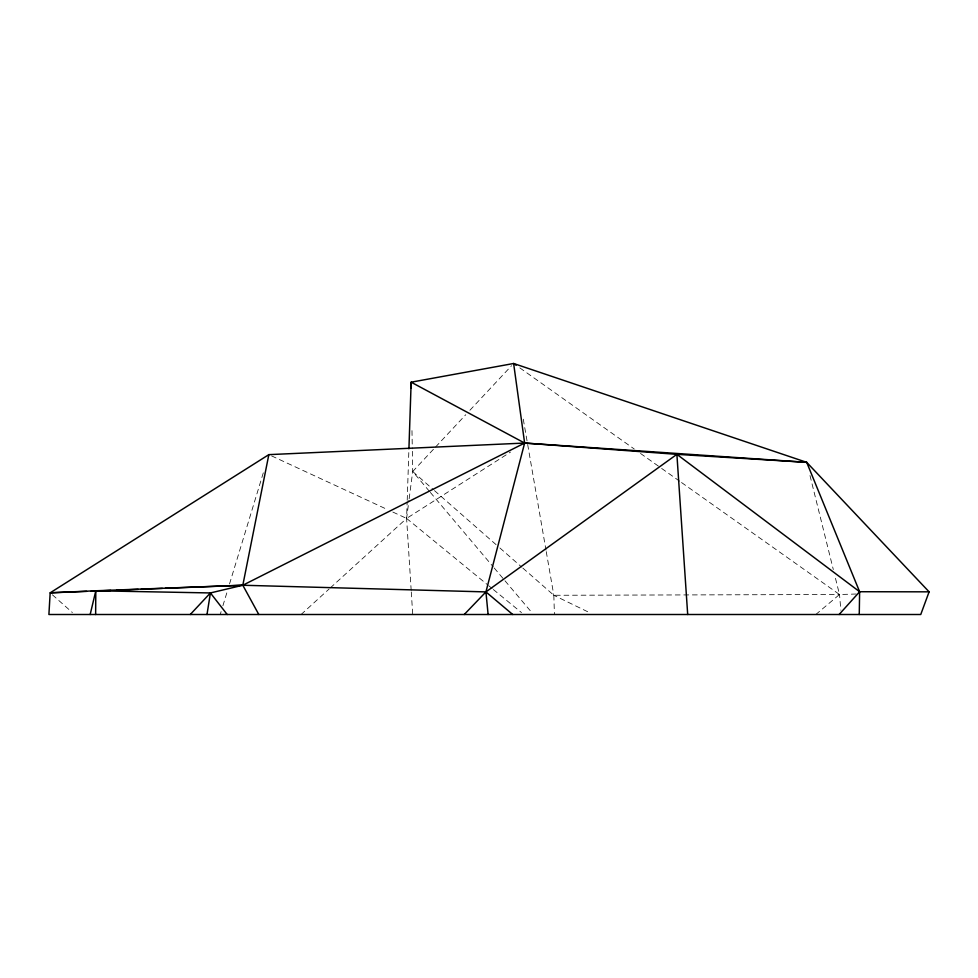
<?xml version="1.0" encoding="UTF-8"?>
<svg xmlns="http://www.w3.org/2000/svg" width="978" height="978" viewBox="0 0 978 978"><rect width="100%" height="100%" fill="white"/><g stroke="black" fill="none" stroke-linecap="round" stroke-linejoin="round"><path stroke-width="0.73" stroke-dasharray="4.89 3.67" d="M411.188 590.48L406.603 518.413L407.154 501.763M407.215 500.259L408.877 450.296M330.283 587.925L406.603 518.413L408.963 500.259M409.159 498.743L412.692 471.506L412.325 450.308M220.233 614.502L221.114 611.605M222.886 605.785L227.752 589.795M229.512 583.988L263.974 470.626M429.379 491.274L412.692 471.506L434.538 448.12M435.577 447.007L465.76 414.721M469.917 410.259L511.543 365.723M301.102 614.502L329.158 588.952M815.823 614.502L839.503 594.514L856.202 594.013M392.826 512.044L406.603 518.413L510.528 452.068M522.839 568.096L553.829 595.272L839.503 594.514L840.872 610.223M271.591 455.907L387.312 509.489M546.25 551.629L553.829 595.272L589.294 612.521M519.844 367.899L634.27 449.024M640.492 453.437L660.394 467.545M661.629 468.425L680.297 481.653M681.532 482.533L839.503 594.514L834.76 575.419M406.603 518.413L487.484 584.722M488.658 585.675L492.166 588.56M493.34 589.526L521.482 612.583M412.692 471.506L433.34 489.611M434.489 490.626L498.743 546.971M499.892 547.973L521.69 567.093M52.384 594.795L72.372 612.534M430.357 492.435L493.205 566.837M494.196 567.998L504.012 579.624M504.99 580.785L531.506 612.179M809.992 475.552L833.305 569.551M523.279 419.183L545.993 550.113M411.286 591.983L412.716 614.502M553.829 595.272L554.416 614.502M411.982 430.626L412.3 448.792"/><path stroke-width="1.47" d="M95.636 614.502L95.807 590.773L242.813 585.247L485.932 591.91L676.886 454.342L806.703 462.337L929.1 591.837L920.75 614.502L48.9 614.502L50.171 592.815L268.84 454.636L524.636 443.058L806.703 462.337L859.625 591.727L859.259 614.502M408.926 448.792L411.151 382.19L513.621 363.498L806.703 462.337M206.994 614.502L210.417 592.949L242.813 585.247L524.636 443.058L676.886 454.342L859.625 591.727L929.1 591.837M258.803 614.502L242.813 585.247L268.84 454.636M90.172 614.502L95.807 590.773L210.417 592.949L227.202 614.502M516.115 365.259L513.621 363.498L524.636 443.058L485.932 591.91L488.108 614.502M839.124 614.502L859.625 591.727M190.27 614.502L210.417 592.949M464.244 614.502L485.932 591.91L512.729 614.502M95.807 590.773L50.171 592.815L86.577 591.384M91.125 591.213L110.844 590.431M116.908 590.199L138.155 589.367M141.187 589.245L162.421 588.414M165.453 588.291L242.813 585.247M524.636 443.058L411.151 382.19L411.249 388.242M676.886 454.342L687.693 614.502"/></g></svg>
